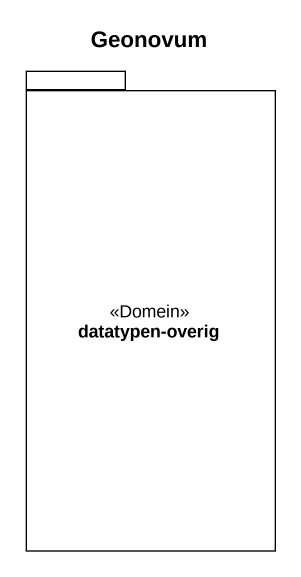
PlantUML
@startuml
title Geonovum
package "datatypen-overig" as datatypen_overig <<Domein>> {
}
@enduml
